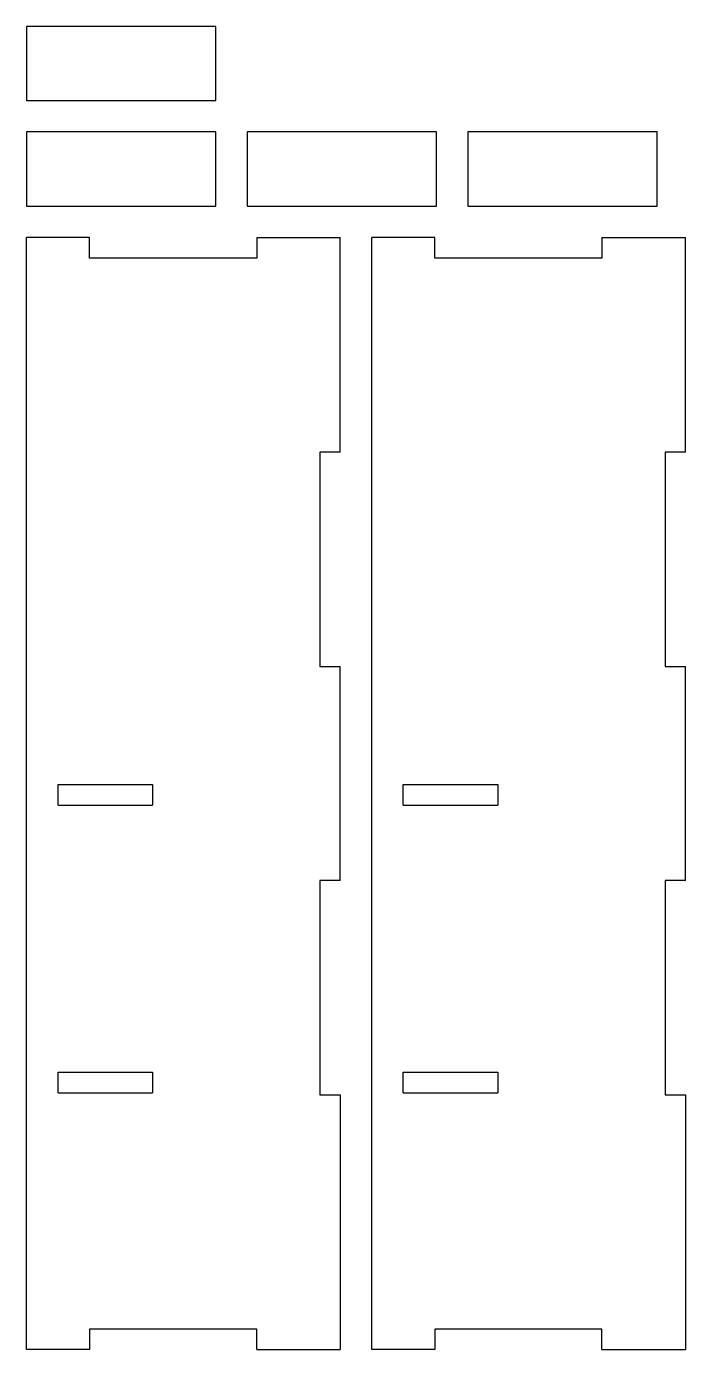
# Model space of a CAD drawing. Header units: inches. Extents: x 0 to 209, y 0 to 420.
import ezdxf

# ---------------------------------------------------------------- set-up
doc = ezdxf.new("R2010")
doc.units = ezdxf.units.IN
doc.header["$MEASUREMENT"] = 0
doc.layers.add('Cut', color=10, linetype='Continuous')

msp = doc.modelspace()

# ---------------------------------------------------------------- linework, layer by layer
at = {"layer": 'Cut'}
for p, q in [((20, 353), (0, 353)), ((0, 0), (0, 353)), ((20, 346.5), (20, 353)), ((73, 353), (73, 346.5)), ((73, 353), (99.5, 353)), ((99.5, 284.85), (99.5, 353)), ((129.5, 353), (109.5, 353)), ((109.5, 0), (109.5, 353)), ((129.5, 346.5), (129.5, 353)), ((182.5, 353), (182.5, 346.5)), ((182.5, 353), (209, 353)), ((209, 284.85), (209, 353)), ((73, 346.5), (20, 346.5)), ((182.5, 346.5), (129.5, 346.5)), ((99.5, 284.85), (93, 284.85)), ((93, 284.85), (93, 216.85)), ((209, 284.85), (202.5, 284.85)), ((202.5, 284.85), (202.5, 216.85)), ((93, 216.85), (99.5, 216.85)), ((99.5, 148.85), (99.5, 216.85)), ((202.5, 216.85), (209, 216.85)), ((209, 148.85), (209, 216.85)), ((10, 172.85), (10, 179.35)), ((10, 179.35), (40, 179.35)), ((40, 179.35), (40, 172.85)), ((119.5, 172.85), (119.5, 179.35)), ((119.5, 179.35), (149.5, 179.35)), ((149.5, 179.35), (149.5, 172.85)), ((10, 172.85), (40, 172.85)), ((119.5, 172.85), (149.5, 172.85)), ((99.5, 148.85), (93, 148.85)), ((93, 148.85), (93, 80.85)), ((209, 148.85), (202.5, 148.85)), ((202.5, 148.85), (202.5, 80.85)), ((10, 81.5), (10, 88)), ((10, 88), (40, 88)), ((40, 88), (40, 81.5)), ((119.5, 81.5), (119.5, 88)), ((119.5, 88), (149.5, 88)), ((149.5, 88), (149.5, 81.5)), ((10, 81.5), (40, 81.5)), ((93, 80.85), (99.5, 80.85)), ((99.5, 80.85), (99.5, 0)), ((119.5, 81.5), (149.5, 81.5)), ((202.5, 80.85), (209, 80.85)), ((209, 80.85), (209, 0)), ((73, 6.5), (20, 6.5)), ((20, 6.5), (20, 0)), ((73, 0), (73, 6.5)), ((182.5, 6.5), (129.5, 6.5)), ((129.5, 6.5), (129.5, 0)), ((182.5, 0), (182.5, 6.5)), ((20, 0), (0, 0)), ((73, 0), (99.5, 0)), ((129.5, 0), (109.5, 0)), ((182.5, 0), (209, 0))]:
    msp.add_line(p, q, dxfattribs=at)
for points in [[(0, 396.5), (60, 396.5), (60, 420), (0, 420)], [(0, 363), (60, 363), (60, 386.5), (0, 386.5)], [(70, 363), (130, 363), (130, 386.5), (70, 386.5)], [(140, 363), (200, 363), (200, 386.5), (140, 386.5)]]:
    msp.add_lwpolyline(points, close=True, dxfattribs=at)

doc.saveas('drawing.dxf')
